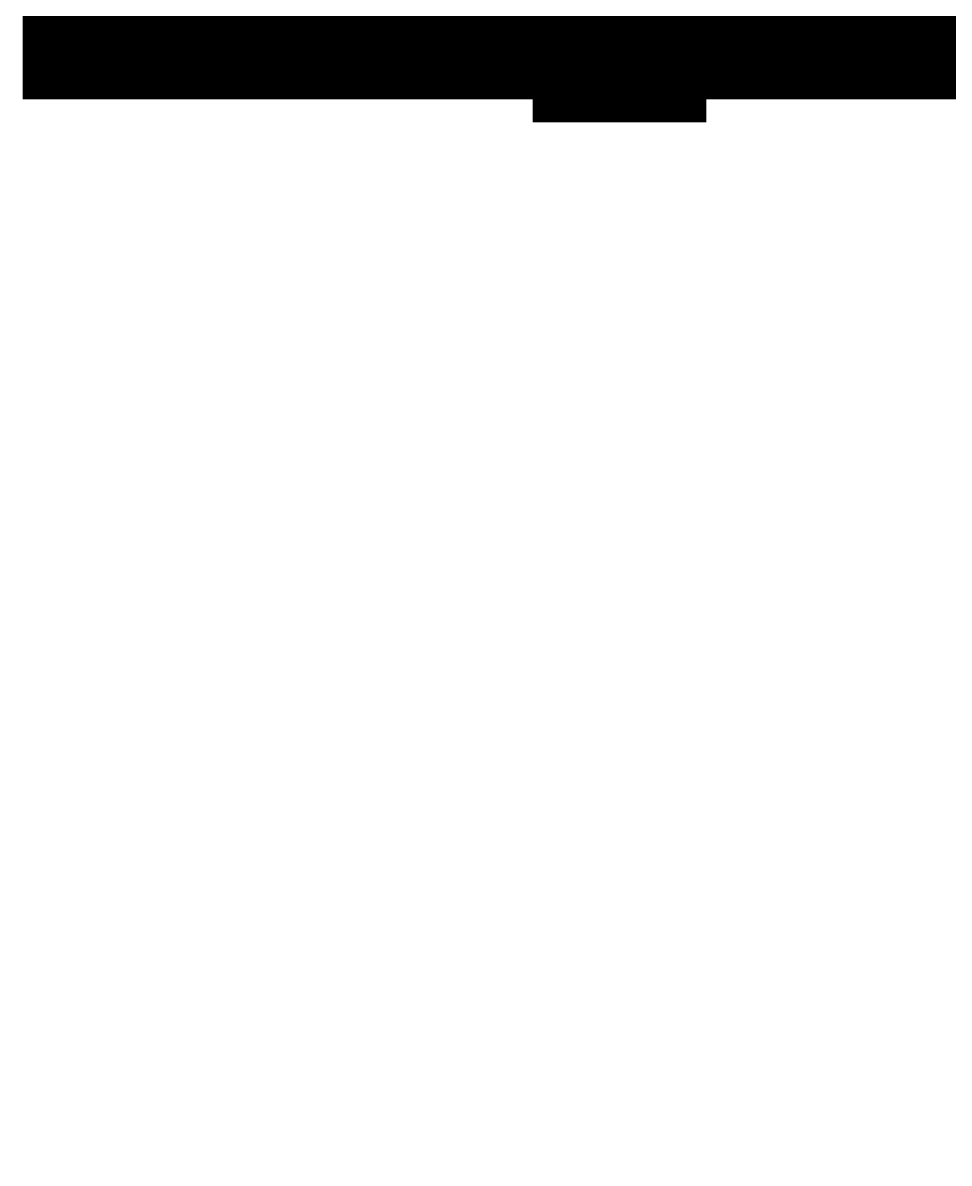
# Model space of a CAD drawing. Extents: x 0.1 to 11.6, y 0.3 to 16.2.
# Drawn here: x 9.9683 to 10.1016, y 12.4418 to 12.606 of the extents above; entities that cross this region are included whole.
import ezdxf

# ---------------------------------------------------------------- set-up
doc = ezdxf.new("R2010")
doc.units = 0
doc.header["$MEASUREMENT"] = 0

msp = doc.modelspace()

# ---------------------------------------------------------------- linework, layer by layer
at = {"color": 0}
for points, const_width in [([(10.24, 12.6717), (10.2383, 12.6733), (10.2333, 12.6783), (10.2267, 12.685), (10.225, 12.6867), (10.23, 12.6816), (10.235, 12.6767), (10.24, 12.6717)], 0.01), ([(10.2983, 12.6467), (10.29, 12.6483), (10.2817, 12.65), (10.2733, 12.6517), (10.2667, 12.655), (10.26, 12.6583), (10.2517, 12.6617), (10.245, 12.6667), (10.24, 12.6717), (10.2416, 12.67), (10.2483, 12.665), (10.2533, 12.6617), (10.2617, 12.6567), (10.2683, 12.6533), (10.275, 12.6517), (10.2817, 12.6483), (10.29, 12.6467), (10.2983, 12.6467)], 0.00666667)]:
    msp.add_lwpolyline(points, close=True, dxfattribs=dict(at, const_width=const_width))
for points, const_width in [([(10.05, 12.6), (10.05, 12.6334), (10.0517, 12.6334), (10.0533, 12.6334), (10.055, 12.6334), (10.0566, 12.6334)], 0.00666667), ([(10.06, 12.6), (10.06, 12.6334)], 0.00666667), ([(9.99832, 12.615), (9.99832, 12.61)], 0.01), ([(10.1083, 12.61), (10.1017, 12.61), (10.0967, 12.61), (10.0917, 12.61), (10.085, 12.61), (10.0783, 12.61), (10.0717, 12.61), (10.065, 12.61), (10.0583, 12.61), (10.0517, 12.61), (10.045, 12.61), (10.0384, 12.61), (10.0317, 12.61), (10.025, 12.61), (10.02, 12.61), (10.0133, 12.61), (10.0084, 12.61), (10.0017, 12.61), (9.99669, 12.61), (9.99164, 12.61), (9.98833, 12.61), (9.98503, 12.61), (9.979989999999999, 12.61), (9.97667, 12.61), (9.97499, 12.61), (9.973310000000001, 12.61), (9.973310000000001, 12.6), (9.973310000000001, 12.6), (9.97499, 12.6), (9.97667, 12.6), (9.979989999999999, 12.6), (9.98503, 12.6), (9.98833, 12.6), (9.99164, 12.6), (9.99669, 12.6), (10.0017, 12.6), (10.0084, 12.6), (10.0133, 12.6), (10.02, 12.6), (10.025, 12.6), (10.0317, 12.6), (10.0384, 12.6), (10.045, 12.6), (10.0517, 12.6), (10.0583, 12.6), (10.065, 12.6), (10.0717, 12.6), (10.0783, 12.6), (10.085, 12.6), (10.0917, 12.6), (10.0967, 12.6), (10.1017, 12.6), (10.1083, 12.6)], 0.01), ([(10.045, 12.61), (10.045, 12.6)], 0.00666667), ([(10.065, 12.6), (10.065, 12.61)], 0.00666667), ([(10.0467, 12.6), (10.0467, 12.5967), (10.0483, 12.5967), (10.05, 12.5967), (10.0517, 12.5967), (10.0533, 12.5967), (10.0566, 12.5967), (10.0583, 12.5967), (10.0617, 12.5967), (10.0617, 12.6)], 0.01)]:
    msp.add_lwpolyline(points, dxfattribs=dict(at, const_width=const_width))

doc.saveas('drawing.dxf')
